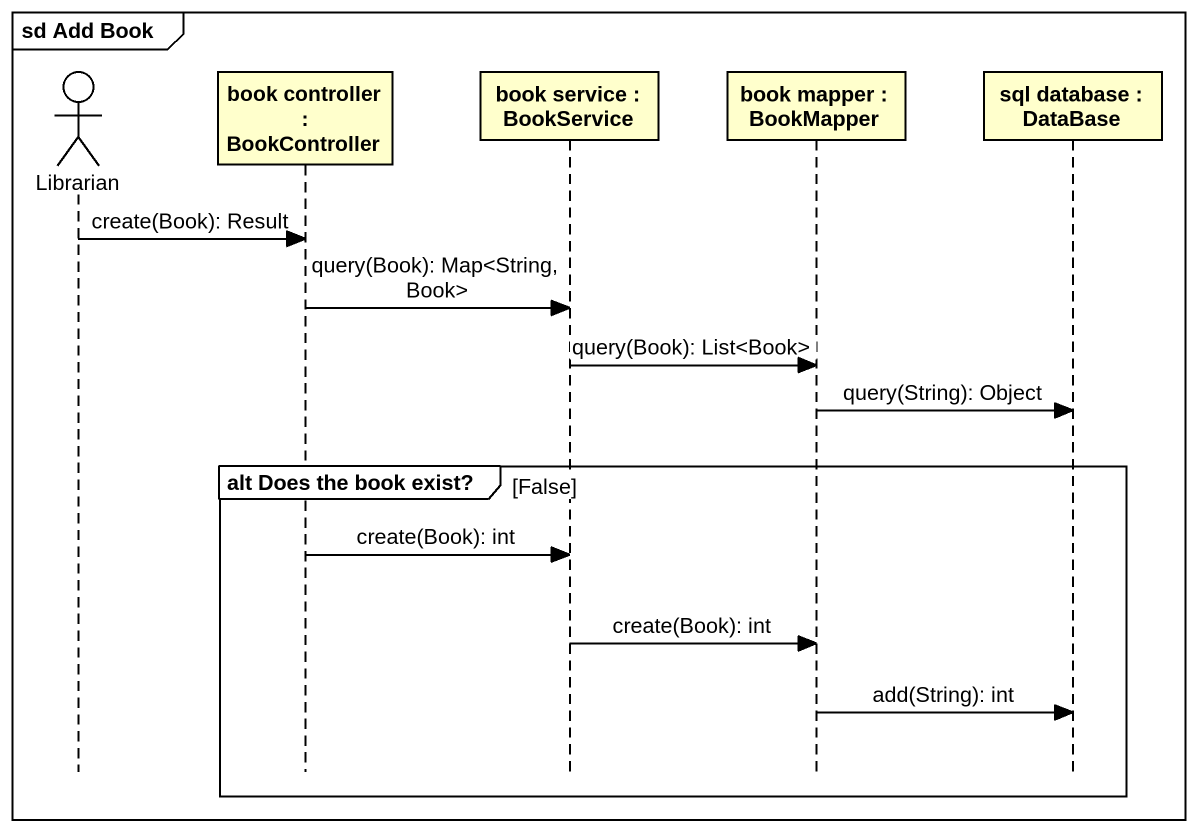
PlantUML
@startuml
mainframe sd Add Book
hide footbox
actor Librarian
participant "book controller : BookController" as book_controller
participant "book service : BookService" as book_service
participant "book mapper : BookMapper" as book_mapper
participant "sql database : DataBase" as sql_database

Librarian -> book_controller : create(Book): Result
book_controller -> book_service : query(Book): Map<String, Book>
book_service -> book_mapper : query(Book): List<Book>
book_mapper -> sql_database : query(String): Object
group alt Does the book exist? [False]
  book_controller -> book_service : create(Book): int
  book_service -> book_mapper : create(Book): int
  book_mapper -> sql_database : add(String): int
end
@enduml
